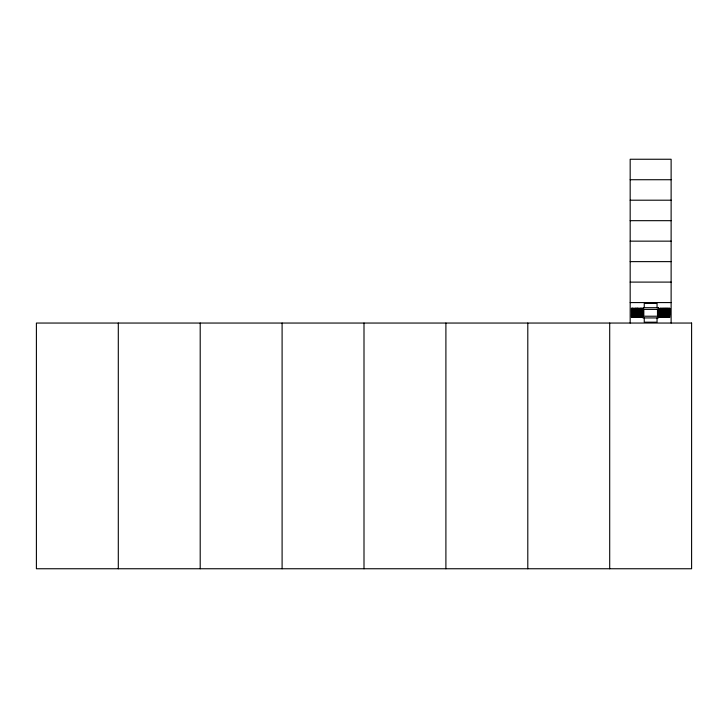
<?xml version="1.0" encoding="UTF-8"?>
<svg xmlns="http://www.w3.org/2000/svg" width="728" height="728" viewBox="0 0 728 728"><rect width="100%" height="100%" fill="white"/><g stroke="black" fill="none" stroke-linecap="round" stroke-linejoin="round"><path stroke-width="1.09" d="M632.04 310.947C632.232 302.584 631.959 316.016 632.031 308.809M632.04 317.226L632.15 314.733L632.15 316.807M633.424 314.678C633.26 323.023 633.506 309.746 633.433 316.807M633.478 308.381L633.315 310.838L633.315 308.809M634.761 310.947L634.589 308.809M634.707 314.678L634.707 316.807M635.826 314.678L635.99 316.807M635.935 310.892C636.035 302.739 635.808 315.897 635.872 308.809M637.155 310.947C637.355 302.584 637.073 316.016 637.155 308.809M637.155 317.226L637.273 314.733L637.273 316.807M638.602 308.381L638.438 310.838L638.429 308.809M638.547 314.678C638.383 323.023 638.62 309.746 638.556 316.807M639.876 308.381L639.721 310.838L639.712 308.809M639.83 314.733L639.83 316.807M641.159 310.947C641.077 302.575 640.949 316.025 640.995 308.809M640.949 314.678L641.113 316.807M659.714 308.39L669.851 308.335L669.851 317.299L659.604 317.29L659.604 308.335C661.297 308.062 659.632 313.85 660.187 308.818M660.305 314.742L660.305 316.816M662.061 308.39L662.061 317.235L662.171 308.335C660.278 307.862 662.061 313.932 661.47 308.818M661.424 314.678L661.588 316.816M663.39 308.399C661.661 307.689 663.363 314.132 662.744 308.818M662.753 317.235L662.871 314.733L662.871 316.816M663.554 308.39L663.508 317.235L663.445 308.335C665.146 308.053 663.472 313.859 664.027 308.818M664.145 314.678L664.145 316.816M665.419 314.678C665.255 323.041 665.501 309.746 665.428 316.816M664.791 317.235L664.728 308.335C666.42 308.062 664.755 313.85 665.31 308.818M667.185 308.39L667.185 317.235L667.285 308.335C665.392 307.862 667.185 313.932 666.593 308.818M666.593 317.235L666.712 314.733L666.712 316.816M668.504 308.399C666.775 307.689 668.486 314.132 667.867 308.818M667.822 314.678L667.986 316.816M668.677 317.235L668.568 308.335C670.27 308.053 668.586 313.859 669.15 308.818M669.26 314.678L669.269 316.816M631.504 314.787L631.513 316.807M632.668 310.892L632.668 308.809M632.787 314.787L632.796 316.807M633.952 310.892L633.952 308.809M634.061 314.787L634.07 316.807M635.235 310.892L635.235 308.809M635.353 316.807L635.353 314.733M636.509 310.892L636.509 308.809M636.627 314.787L636.636 316.807M637.792 310.892L637.792 308.809M637.91 314.787L637.91 316.807M639.075 310.892L639.075 308.809M639.184 314.787L639.193 316.807M640.349 310.892L640.349 308.809M640.476 316.807L640.476 314.733M660.824 310.892L660.824 308.818M660.951 316.816L660.951 314.733M662.107 310.892L662.107 308.818M662.225 314.787L662.225 316.816M663.39 310.892L663.39 308.818M663.499 314.787L663.508 316.816M664.664 310.892L664.664 308.818M664.782 314.787L664.791 316.816M665.947 310.892L665.947 308.818M666.065 316.816L666.065 314.733L666.111 317.235M667.23 310.892L667.23 308.818M667.339 314.787L667.349 316.816M668.504 310.892L668.504 308.818M668.623 314.787L668.632 316.816M669.787 310.892L669.787 308.818M631.504 308.39L631.558 317.235M635.344 308.39L635.289 317.29L635.235 308.39M637.91 308.39L637.956 317.235M639.184 308.39L639.193 317.226M661.479 310.947L661.479 308.39L660.942 308.399L660.833 317.235M662.271 308.39L662.744 308.399M663.981 308.39L664.664 308.399L664.673 317.235M665.956 317.235L666.011 308.335L666.593 308.399M667.394 308.39L667.867 308.399L667.876 310.947M669.105 308.39L669.787 308.399M636.518 317.226L636.509 308.39M637.801 317.226L637.792 308.39M640.358 317.226L640.413 308.326L640.522 317.235M641.641 317.226L641.696 308.326L631.449 308.326L631.449 317.29L641.696 317.29L641.632 308.39M669.105 314.678L669.269 317.235M633.315 308.39L633.315 310.947M634.589 308.39L634.598 310.947M639.712 308.39L639.721 310.947M660.141 308.39L660.824 308.399M664.027 308.399L664.036 310.947M665.265 308.39L665.947 308.399M669.15 308.399L669.159 310.947M634.707 317.226L634.543 314.678M635.935 317.235L635.981 314.678M639.83 317.226L639.821 314.678M641.05 317.235L641.104 314.678M660.305 317.235L660.305 314.678M661.525 317.244L661.579 314.678M662.808 317.244L662.862 314.678M664.145 317.235L663.981 314.678M667.931 317.244L667.986 314.678M660.997 308.39L660.997 317.235M661.634 308.39L661.634 310.947M662.917 308.39L662.753 310.947M664.145 308.399L664.191 310.947M666.593 310.947L666.757 308.39M668.031 308.39L668.031 310.947M669.26 308.399L669.314 310.947M630.175 179.725L671.125 179.725M630.175 200.2L671.125 200.2M630.175 220.675L671.125 220.675M630.175 241.15L671.125 241.15M630.175 261.625L671.125 261.625M630.175 282.1L671.125 282.1M630.175 302.575L671.125 302.575M641.696 308.972L642.97 308.972M658.33 308.972L659.604 308.972M641.741 309.082L642.915 309.082M659.559 309.082L658.385 309.082L658.385 316.544L659.559 316.544M631.449 310.892L641.696 310.892L641.632 308.809M659.604 310.892L669.851 310.892M631.667 312.812L632.514 312.812M632.941 312.812L633.797 312.812M634.225 312.812L635.08 312.812M635.508 312.812L636.363 312.812M636.782 312.812L637.637 312.812M638.065 312.812L638.92 312.812M639.348 312.812L640.194 312.812M640.622 312.812L641.477 312.812M659.823 312.812L660.678 312.812M661.106 312.812L661.952 312.812M662.38 312.812L663.235 312.812M663.663 312.812L664.518 312.812M664.937 312.812L665.792 312.812M666.22 312.812L667.076 312.812M667.503 312.812L668.359 312.812M668.786 312.812L669.633 312.812M631.449 314.733L641.586 314.787M669.851 314.733L659.604 314.733L659.668 316.816M669.742 314.787L669.278 315.16M641.741 316.544L642.915 316.544M641.696 316.653L642.97 316.653M658.33 316.653L659.604 316.653M640.995 308.39L640.995 310.947M635.872 308.39L635.881 310.947M666.648 308.39L666.757 310.947M637.209 308.381L637.319 310.947M632.095 308.381L632.195 310.947M671.125 323.05L671.125 159.25L630.175 159.25L630.175 323.05M666.702 314.678L666.712 317.235L666.539 314.678M665.365 308.335L665.319 310.947M660.25 308.335L660.196 310.947M657.047 307.698L657.047 303.43L644.253 303.43L644.253 307.698M657.047 317.936L657.047 322.195L644.253 322.195L644.253 317.936M638.602 310.947L638.492 308.326L638.438 310.947M638.383 314.678L638.438 317.235M637.264 314.678L637.273 317.235L637.109 314.678M632.141 314.678L632.15 317.235L631.986 314.678M609.7 323.05L609.7 568.75M527.8 323.05L527.8 568.75M445.9 323.05L445.9 568.75M364 323.05L364 568.75M282.1 323.05L282.1 568.75M200.2 323.05L200.2 568.75M118.3 323.05L118.3 568.75M634.115 308.381L634.015 317.29L634.115 308.39M632.678 317.226L632.668 308.39L632.678 317.226M658.33 307.698L642.97 307.689L642.97 317.936L658.33 317.936L658.33 307.698M657.475 309.4L643.825 309.4L643.825 316.225L657.475 316.225L657.475 309.4M632.514 311.957L631.667 311.957L631.667 313.668L632.514 313.668L632.514 311.957M633.797 311.957L632.941 311.957L632.941 313.668L633.797 313.668L633.797 311.957M635.08 311.957L634.225 311.957L634.225 313.668L635.08 313.668L635.08 311.957M636.363 311.957L635.508 311.957L635.508 313.668L636.363 313.668L636.363 311.957M637.637 311.957L636.782 311.957L636.782 313.668L637.637 313.668L637.637 311.957M638.92 311.957L638.065 311.957L638.065 313.668L638.92 313.668L638.92 311.957M640.194 311.957L639.348 311.957L639.348 313.668L640.194 313.668L640.194 311.957M641.477 311.957L640.622 311.957L640.622 313.668L641.477 313.668L641.477 311.957M660.678 311.957L659.823 311.957L659.823 313.668L660.678 313.668L660.678 311.957M661.952 311.957L661.106 311.957L661.106 313.668L661.952 313.668L661.952 311.957M663.235 311.957L662.38 311.957L662.38 313.668L663.235 313.668L663.235 311.957M664.518 311.957L663.663 311.957L663.663 313.668L664.518 313.668L664.518 311.957M665.792 311.957L664.937 311.957L664.937 313.668L665.792 313.668L665.792 311.957M667.076 311.957L666.22 311.957L666.22 313.668L667.076 313.668L667.076 311.957M668.359 311.957L667.503 311.957L667.503 313.668L668.359 313.668L668.359 311.957M669.633 311.957L668.786 311.957L668.786 313.668L669.633 313.668L669.633 311.957M691.6 323.05L36.4 323.05L36.4 568.75L691.6 568.75L691.6 323.05"/></g></svg>
